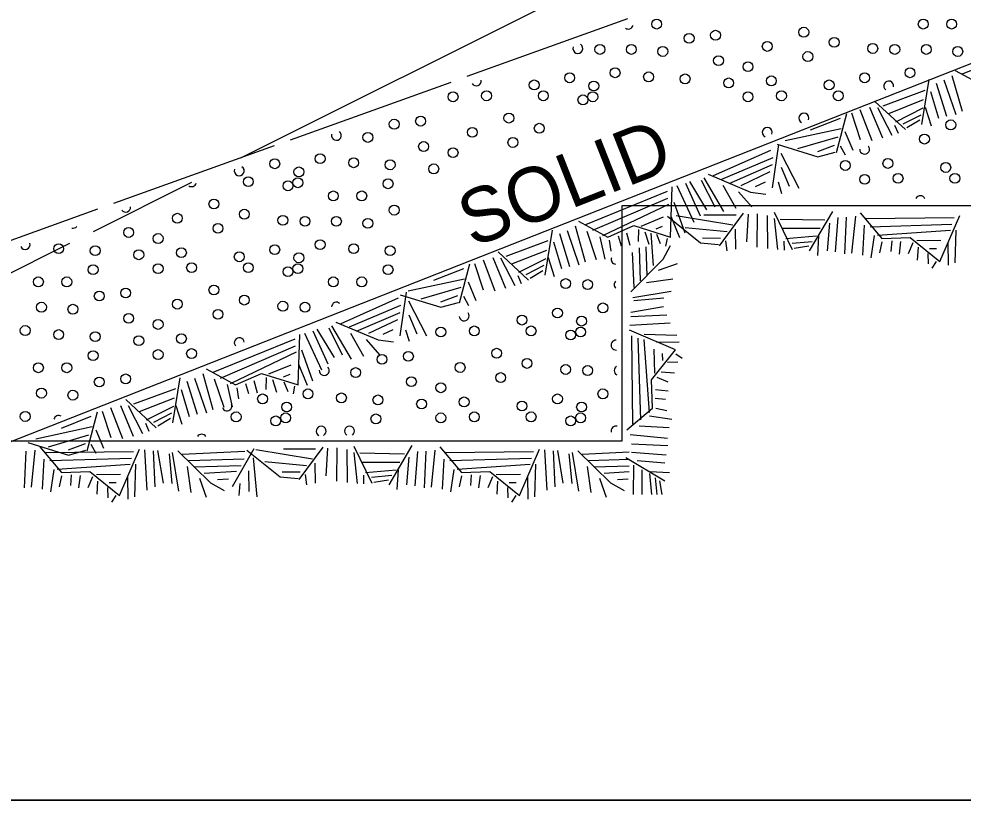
# Model space of a CAD drawing. Extents: x 1007 to 1035.5, y 1000.5 to 1021.5.
# Drawn here: x 1015.575 to 1019.033, y 1000.5 to 1003.361 of the extents above; entities that cross this region are included whole.
import ezdxf

# ---------------------------------------------------------------- set-up
doc = ezdxf.new("R2010")
doc.units = 0
for name, color, linetype in [('Level 1', 7, 'Continuous'), ('Level 10', 7, 'Continuous'), ('Level 11', 7, 'Continuous')]:
    doc.layers.add(name, color=color, linetype=linetype)

msp = doc.modelspace()

# ---------------------------------------------------------------- linework, layer by layer
at = {"layer": 'Level 1'}
for p, q in [((1016.3883, 1002.8528), (1028.0346, 1008.6768)), ((1014.7103, 1001.4849), (1022.4896, 1004.5465)), ((1015.8485, 1002.5828), (1016.2085, 1002.7628)), ((1020.834, 1002.6762), (1017.7831, 1002.6762)), ((1017.7831, 1002.6762), (1017.7831, 1001.8145)), ((1015.4556, 1002.3863), (1015.7619, 1002.5395)), ((1017.7831, 1001.8145), (1013.4546, 1001.8145))]:
    msp.add_line(p, q, dxfattribs=at)
for points in [[(1017.8033, 1003.3612), (1017.2151, 1003.1498)], [(1019.0038, 1003.172), (1019.1121, 1003.1133), (1019.2073, 1003.1551), (1019.3411, 1003.1131), (1019.3471, 1003.2971)], [(1019.0306, 1003.1596), (1019.33, 1003.2813)], [(1018.9076, 1003.1387), (1018.8807, 1002.9741)], [(1018.9621, 1003.1377), (1019.0057, 1003.011)], [(1018.9918, 1003.1542), (1019.029, 1003.0227)], [(1017.1563, 1003.1287), (1016.568, 1002.9173)], [(1018.7397, 1003.0432), (1018.893, 1003.1003)], [(1018.9341, 1003.126), (1018.9713, 1003.0051)], [(1018.7601, 1003.0152), (1018.8878, 1003.0658)], [(1018.9126, 1003.0954), (1018.942, 1002.9976)], [(1018.6547, 1003.0297), (1018.6978, 1002.9159)], [(1018.6902, 1003.0379), (1018.7368, 1002.9256)], [(1018.7097, 1003.0588), (1018.8212, 1002.9559)], [(1018.7188, 1003.0368), (1018.7714, 1002.9353)], [(1018.7857, 1002.9847), (1018.8859, 1003.0349)], [(1018.893, 1003.0379), (1018.9152, 1002.9689)], [(1018.4742, 1002.9549), (1018.5838, 1002.9981)], [(1018.6056, 1003.0135), (1018.5673, 1002.8706)], [(1018.6236, 1003.0168), (1018.655, 1002.9198)], [(1018.8128, 1002.9764), (1018.8786, 1003.0102)], [(1018.3807, 1002.9158), (1018.5865, 1002.9603)], [(1018.7819, 1002.9724), (1018.7943, 1002.9428)], [(1018.827, 1002.9629), (1018.8737, 1002.991)], [(1018.4275, 1002.8866), (1018.5751, 1002.9298)], [(1018.6, 1002.9488), (1018.6282, 1002.8806)], [(1016.5093, 1002.8963), (1015.921, 1002.6849)], [(1018.3563, 1002.9008), (1018.3333, 1002.742)], [(1018.3515, 1002.9019), (1018.5004, 1002.8558)], [(1018.5007, 1002.8754), (1018.5622, 1002.8987)], [(1018.5826, 1002.8963), (1018.601, 1002.8628)], [(1018.1183, 1002.787), (1018.3282, 1002.8803)], [(1018.3649, 1002.8697), (1018.4308, 1002.7417)], [(1018.5004, 1002.8558), (1018.5642, 1002.8735)], [(1018.1496, 1002.7741), (1018.3369, 1002.854)], [(1018.1753, 1002.7588), (1018.3349, 1002.8273)], [(1018.0992, 1002.7921), (1018.2537, 1002.7266), (1018.3103, 1002.7197)], [(1018.2196, 1002.7513), (1018.326, 1002.8018)], [(1018.3667, 1002.8187), (1018.3958, 1002.7484)], [(1018.0155, 1002.7596), (1018.0696, 1002.6393)], [(1018.0302, 1002.7656), (1018.0926, 1002.6618)], [(1018.0733, 1002.7707), (1018.1228, 1002.6724)], [(1018.0829, 1002.7787), (1018.1557, 1002.6556)], [(1018.1524, 1002.7516), (1018.2002, 1002.6674)], [(1018.2729, 1002.7475), (1018.3093, 1002.7644)], [(1018.3548, 1002.7639), (1018.3674, 1002.722)], [(1017.6238, 1002.6209), (1017.7321, 1002.5623), (1017.8273, 1002.604), (1017.9611, 1002.562), (1017.9671, 1002.746)], [(1017.6506, 1002.6085), (1017.95, 1002.7303)], [(1017.9845, 1002.7509), (1018.0466, 1002.6168)], [(1018.2098, 1002.7278), (1018.2587, 1002.6723)], [(1017.6767, 1002.5869), (1017.9518, 1002.7051)], [(1017.7129, 1002.5673), (1017.9546, 1002.6826)], [(1017.9731, 1002.6903), (1018.0134, 1002.5772)], [(1015.8623, 1002.6638), (1015.274, 1002.4524)], [(1018.2271, 1002.6496), (1018.139, 1002.5306)], [(1018.3405, 1002.6536), (1018.4065, 1002.517)], [(1018.5539, 1002.6553), (1018.4685, 1002.5121)], [(1018.6556, 1002.6512), (1018.7349, 1002.5568), (1018.8388, 1002.5608), (1018.9479, 1002.4727), (1019.0209, 1002.6417)], [(1017.8538, 1002.6021), (1017.9352, 1002.6358)], [(1017.9498, 1002.6388), (1018.0714, 1002.5414)], [(1017.9621, 1002.6381), (1017.9941, 1002.5608)], [(1017.982, 1002.6412), (1018.1898, 1002.6072)], [(1018.0833, 1002.6433), (1018.2011, 1002.6433)], [(1018.245, 1002.646), (1018.2388, 1002.5443)], [(1018.2787, 1002.6467), (1018.2771, 1002.525)], [(1018.3148, 1002.6413), (1018.3168, 1002.5197)], [(1018.3409, 1002.6298), (1018.3527, 1002.5161)], [(1018.3627, 1002.6281), (1018.5263, 1002.625)], [(1018.5428, 1002.6133), (1018.5343, 1002.5115)], [(1018.5739, 1002.6338), (1018.5643, 1002.5078)], [(1018.6043, 1002.6344), (1018.5984, 1002.5007)], [(1018.6379, 1002.6389), (1018.6243, 1002.5029)], [(1018.676, 1002.6297), (1018.9992, 1002.6333)], [(1017.5276, 1002.5876), (1017.5007, 1002.423)], [(1017.5821, 1002.5866), (1017.6257, 1002.4599)], [(1017.6118, 1002.6031), (1017.649, 1002.4716)], [(1017.6542, 1002.5841), (1017.6888, 1002.4798)], [(1017.844, 1002.5893), (1017.8428, 1002.5453)], [(1017.8671, 1002.5813), (1017.8815, 1002.5356)], [(1017.908, 1002.5918), (1017.9318, 1002.6016)], [(1018.0148, 1002.5968), (1018.168, 1002.5828)], [(1018.1982, 1002.5914), (1018.1993, 1002.5176)], [(1018.3714, 1002.5945), (1018.5088, 1002.5948)], [(1018.6704, 1002.6057), (1018.6643, 1002.4959)], [(1018.6923, 1002.6001), (1018.9916, 1002.6093)], [(1018.7189, 1002.5685), (1018.986, 1002.5873)], [(1019.0061, 1002.5876), (1019.0021, 1002.4676)], [(1017.3597, 1002.4921), (1017.513, 1002.5492)], [(1017.5326, 1002.5443), (1017.562, 1002.4465)], [(1017.5541, 1002.5749), (1017.5913, 1002.454)], [(1017.7019, 1002.5627), (1017.7202, 1002.4817)], [(1017.7367, 1002.5513), (1017.743, 1002.5105)], [(1017.769, 1002.567), (1017.78, 1002.5303)], [(1017.7995, 1002.5773), (1017.8116, 1002.5323)], [(1017.8983, 1002.4584), (1017.8903, 1002.5759)], [(1017.9093, 1002.5729), (1017.9238, 1002.5382)], [(1017.9484, 1002.5568), (1017.9426, 1002.5285)], [(1018.0788, 1002.5595), (1018.1446, 1002.5586)], [(1018.1627, 1002.5489), (1018.1676, 1002.5111)], [(1018.3761, 1002.5468), (1018.3767, 1002.5147)], [(1018.384, 1002.5568), (1018.4957, 1002.5668)], [(1018.4062, 1002.5392), (1018.4798, 1002.5464)], [(1018.5034, 1002.5669), (1018.4988, 1002.4946)], [(1018.7069, 1002.5683), (1018.6943, 1002.4863)], [(1018.7352, 1002.5449), (1018.7261, 1002.5047)], [(1018.771, 1002.5477), (1018.7678, 1002.5096)], [(1018.8031, 1002.5461), (1018.7979, 1002.4999)], [(1018.8628, 1002.5493), (1018.9508, 1002.5508)], [(1017.3801, 1002.4641), (1017.5078, 1002.5147)], [(1017.8163, 1002.3613), (1017.9338, 1002.4811), (1017.961, 1002.5313)], [(1017.8514, 1002.4017), (1017.848, 1002.5232)], [(1017.8752, 1002.42), (1017.872, 1002.5258)], [(1018.0714, 1002.5414), (1018.1373, 1002.5345)], [(1018.4145, 1002.5213), (1018.4682, 1002.5304)], [(1018.8489, 1002.5409), (1018.8317, 1002.5006)], [(1018.8675, 1002.5251), (1018.8641, 1002.4773)], [(1018.9094, 1002.5198), (1018.9351, 1002.5203)], [(1018.9767, 1002.5431), (1018.9781, 1002.4594)], [(1017.2747, 1002.4786), (1017.3178, 1002.3648)], [(1017.3102, 1002.4868), (1017.3568, 1002.3745)], [(1017.3297, 1002.5078), (1017.4412, 1002.4048)], [(1017.3388, 1002.4858), (1017.3914, 1002.3843)], [(1017.4057, 1002.4336), (1017.5059, 1002.4838)], [(1017.513, 1002.4868), (1017.5352, 1002.4178)], [(1017.828, 1002.3773), (1017.8224, 1002.5057)], [(1018.9038, 1002.5018), (1018.9044, 1002.4642)], [(1017.0942, 1002.4038), (1017.2038, 1002.447)], [(1017.2256, 1002.4624), (1017.1873, 1002.3195)], [(1017.2436, 1002.4657), (1017.275, 1002.3688)], [(1017.4328, 1002.4253), (1017.4986, 1002.4591)], [(1017.9166, 1002.4408), (1017.9861, 1002.4658)], [(1018.9342, 1002.4724), (1018.9183, 1002.4483)], [(1017.0007, 1002.3648), (1017.2065, 1002.4093)], [(1017.4019, 1002.4213), (1017.4143, 1002.3918)], [(1017.447, 1002.4118), (1017.4937, 1002.4399)], [(1017.8734, 1002.3961), (1017.9693, 1002.4097)], [(1017.0475, 1002.3355), (1017.1951, 1002.3787)], [(1017.22, 1002.3978), (1017.2482, 1002.3295)], [(1016.7548, 1002.2459), (1016.9646, 1002.3393)], [(1016.9927, 1002.3597), (1016.9698, 1002.2009)], [(1016.9715, 1002.3508), (1017.1204, 1002.3048)], [(1017.1207, 1002.3243), (1017.1822, 1002.3476)], [(1017.2026, 1002.3452), (1017.221, 1002.3118)], [(1017.8228, 1002.3413), (1017.9639, 1002.3638)], [(1017.8267, 1002.3295), (1017.9363, 1002.3395)], [(1016.786, 1002.233), (1016.9733, 1002.3129)], [(1017.0013, 1002.3286), (1017.0673, 1002.2006)], [(1017.1204, 1002.3048), (1017.1842, 1002.3224)], [(1017.8156, 1002.2874), (1017.9351, 1002.3074)], [(1016.8118, 1002.2177), (1016.9713, 1002.2862)], [(1017.0031, 1002.2776), (1017.0322, 1002.2073)], [(1017.8158, 1002.2716), (1017.9476, 1002.2778)], [(1016.7193, 1002.2376), (1016.7921, 1002.1145)], [(1016.7356, 1002.251), (1016.8901, 1002.1855), (1016.9468, 1002.1786)], [(1016.856, 1002.2103), (1016.9624, 1002.2607)], [(1017.8125, 1002.2396), (1017.9601, 1002.2482)], [(1016.2602, 1002.0798), (1016.3685, 1002.0212), (1016.4637, 1002.0629), (1016.5975, 1002.0209), (1016.6035, 1002.2049)], [(1016.6209, 1002.2098), (1016.683, 1002.0757)], [(1016.6519, 1002.2185), (1016.706, 1002.0982)], [(1016.6666, 1002.2245), (1016.729, 1002.1207)], [(1016.7098, 1002.2296), (1016.7593, 1002.1313)], [(1016.7888, 1002.2105), (1016.8366, 1002.1263)], [(1016.9093, 1002.2064), (1016.9457, 1002.2233)], [(1016.9912, 1002.2228), (1017.0038, 1002.1809)], [(1017.8013, 1001.8563), (1017.8955, 1001.9356), (1017.8916, 1002.0394), (1017.9798, 1002.1486), (1017.8108, 1002.2216)], [(1017.8227, 1001.8767), (1017.8191, 1002.1998)], [(1017.8648, 1002.2068), (1017.9848, 1002.2028)], [(1016.287, 1002.0674), (1016.5864, 1002.1892)], [(1016.3131, 1002.0458), (1016.5882, 1002.164)], [(1016.8463, 1002.1868), (1016.8951, 1002.1313)], [(1017.8523, 1001.893), (1017.8432, 1002.1923)], [(1017.8839, 1001.9196), (1017.8652, 1002.1867)], [(1017.9093, 1002.1773), (1017.993, 1002.1788)], [(1016.3493, 1002.0262), (1016.591, 1002.1415)], [(1016.6095, 1002.1492), (1016.6498, 1002.0361)], [(1017.9031, 1002.0634), (1017.9016, 1002.1514)], [(1017.9326, 1002.1101), (1017.9322, 1002.1358)], [(1017.98, 1002.1348), (1018.0041, 1002.119)], [(1016.4903, 1002.061), (1016.5716, 1002.0947)], [(1016.5985, 1002.097), (1016.6305, 1002.0197)], [(1017.9506, 1002.1044), (1017.9882, 1002.1051)], [(1016.2482, 1002.062), (1016.2854, 1001.9305)], [(1016.5444, 1002.0507), (1016.5682, 1002.0605)], [(1017.9273, 1002.0682), (1017.9752, 1002.0648)], [(1016.164, 1002.0465), (1016.1371, 1001.8819)], [(1016.1905, 1002.0338), (1016.2278, 1001.9129)], [(1016.2185, 1002.0455), (1016.2621, 1001.9188)], [(1016.2906, 1002.043), (1016.3252, 1001.9387)], [(1016.4054, 1002.0259), (1016.4164, 1001.9893)], [(1016.4359, 1002.0362), (1016.448, 1001.9913)], [(1016.4804, 1002.0482), (1016.4792, 1002.0043)], [(1016.5035, 1002.0402), (1016.5179, 1001.9945)], [(1016.5458, 1002.0318), (1016.5602, 1001.9971)], [(1017.9114, 1002.0496), (1017.9518, 1002.0323)], [(1015.9961, 1001.951), (1016.1494, 1002.0081)], [(1016.169, 1002.0033), (1016.1984, 1001.9054)], [(1016.3383, 1002.0216), (1016.3566, 1001.9406)], [(1016.3731, 1002.0102), (1016.3794, 1001.9694)], [(1016.5848, 1002.0157), (1016.579, 1001.9874)], [(1017.9063, 1002.0038), (1017.9525, 1001.9986)], [(1015.9661, 1001.9667), (1016.0776, 1001.8638)], [(1016.0165, 1001.923), (1016.1443, 1001.9736)], [(1017.9047, 1001.9717), (1017.9428, 1001.9684)], [(1015.88, 1001.9246), (1015.9114, 1001.8277)], [(1015.9111, 1001.9375), (1015.9542, 1001.8238)], [(1015.9466, 1001.9458), (1015.9932, 1001.8334)], [(1015.9752, 1001.9447), (1016.0278, 1001.8432)], [(1016.0421, 1001.8925), (1016.1423, 1001.9428)], [(1016.1494, 1001.9458), (1016.1716, 1001.8768)], [(1017.9074, 1001.9358), (1017.9477, 1001.9268)], [(1015.7306, 1001.8628), (1015.8402, 1001.9059)], [(1015.862, 1001.9213), (1015.8237, 1001.7784)], [(1016.0692, 1001.8843), (1016.135, 1001.918)], [(1016.0834, 1001.8708), (1016.1301, 1001.8988)], [(1017.8841, 1001.9076), (1017.9662, 1001.895)], [(1015.6371, 1001.8237), (1015.8429, 1001.8682)], [(1015.8564, 1001.8567), (1015.8846, 1001.7884)], [(1016.0383, 1001.8803), (1016.0507, 1001.8507)], [(1017.8467, 1001.8711), (1017.9564, 1001.865)], [(1015.6839, 1001.7944), (1015.8315, 1001.8376)], [(1017.8135, 1001.8386), (1017.9495, 1001.825)], [(1015.6079, 1001.8098), (1015.7568, 1001.7637)], [(1015.6516, 1001.7943), (1015.7309, 1001.7), (1015.8348, 1001.704), (1015.9439, 1001.6158), (1016.0169, 1001.7848)], [(1015.7571, 1001.7833), (1015.8186, 1001.8065)], [(1015.839, 1001.8041), (1015.8574, 1001.7707)], [(1016.4357, 1001.7862), (1016.3562, 1001.6469)], [(1016.4426, 1001.7843), (1016.6504, 1001.7503)], [(1016.5438, 1001.7864), (1016.6617, 1001.7864)], [(1016.6877, 1001.7928), (1016.5996, 1001.6738)], [(1016.7056, 1001.7892), (1016.6993, 1001.6875)], [(1016.7393, 1001.7898), (1016.7377, 1001.6682)], [(1016.7753, 1001.7845), (1016.7774, 1001.6628)], [(1016.8011, 1001.7968), (1016.8671, 1001.6602)], [(1017.0145, 1001.7985), (1016.9291, 1001.6553)], [(1017.1162, 1001.7943), (1017.1955, 1001.7), (1017.2993, 1001.704), (1017.4085, 1001.6158), (1017.4815, 1001.7848)], [(1017.8179, 1001.8049), (1017.9518, 1001.7991)], [(1015.6003, 1001.7776), (1015.5944, 1001.6438)], [(1015.6339, 1001.7821), (1015.6203, 1001.6461)], [(1015.6664, 1001.7488), (1015.6603, 1001.6391)], [(1015.672, 1001.7728), (1015.9952, 1001.7764)], [(1015.6883, 1001.7433), (1015.9876, 1001.7524)], [(1015.7568, 1001.7637), (1015.8206, 1001.7813)], [(1016.0349, 1001.783), (1016.0435, 1001.6355)], [(1016.0669, 1001.7798), (1016.0731, 1001.6479)], [(1016.0828, 1001.78), (1016.1028, 1001.6604)], [(1016.1248, 1001.7688), (1016.1348, 1001.6593)], [(1016.1367, 1001.7728), (1016.1592, 1001.6316)], [(1016.1567, 1001.7793), (1016.2764, 1001.6618), (1016.3266, 1001.6345)], [(1016.1727, 1001.7675), (1016.4021, 1001.7775)], [(1016.197, 1001.7441), (1016.4005, 1001.7498)], [(1016.4103, 1001.782), (1016.532, 1001.6846)], [(1016.4323, 1001.7541), (1016.4468, 1001.6108)], [(1016.8015, 1001.7729), (1016.8133, 1001.6593)], [(1016.8233, 1001.7713), (1016.9868, 1001.7682)], [(1017.0033, 1001.7565), (1016.9948, 1001.6547)], [(1017.0345, 1001.777), (1017.0248, 1001.6509)], [(1017.0648, 1001.7776), (1017.059, 1001.6438)], [(1017.0985, 1001.7821), (1017.0849, 1001.6461)], [(1017.131, 1001.7488), (1017.1249, 1001.6391)], [(1017.1366, 1001.7728), (1017.4598, 1001.7764)], [(1017.1529, 1001.7433), (1017.4522, 1001.7524)], [(1017.4995, 1001.783), (1017.5081, 1001.6355)], [(1017.5315, 1001.7798), (1017.5377, 1001.6479)], [(1017.5473, 1001.78), (1017.5673, 1001.6604)], [(1017.5894, 1001.7688), (1017.5994, 1001.6593)], [(1017.6013, 1001.7728), (1017.6238, 1001.6316)], [(1017.6213, 1001.7793), (1017.741, 1001.6618), (1017.7912, 1001.6345)], [(1017.6373, 1001.7675), (1017.8093, 1001.775)], [(1017.797, 1001.7546), (1017.9403, 1001.6692)], [(1017.8186, 1001.7746), (1017.9447, 1001.7649)], [(1015.7149, 1001.7117), (1015.982, 1001.7304)], [(1016.0021, 1001.7308), (1015.9981, 1001.6108)], [(1016.1914, 1001.7221), (1016.205, 1001.6263)], [(1016.2153, 1001.7204), (1016.3889, 1001.7256)], [(1016.4754, 1001.7399), (1016.6286, 1001.726)], [(1016.6588, 1001.7346), (1016.6599, 1001.6608)], [(1016.832, 1001.7377), (1016.9694, 1001.7379)], [(1017.1795, 1001.7117), (1017.4466, 1001.7304)], [(1017.4667, 1001.7308), (1017.4627, 1001.6108)], [(1017.656, 1001.7221), (1017.6696, 1001.6263)], [(1017.6616, 1001.7441), (1017.8093, 1001.7482)], [(1017.6799, 1001.7204), (1017.8093, 1001.7243)], [(1017.8254, 1001.6193), (1017.8274, 1001.7269)], [(1017.8391, 1001.7434), (1017.9409, 1001.7349)], [(1015.7029, 1001.7114), (1015.6903, 1001.6294)], [(1015.7312, 1001.6881), (1015.7221, 1001.6478)], [(1015.767, 1001.6908), (1015.7638, 1001.6528)], [(1015.7991, 1001.6893), (1015.7939, 1001.6431)], [(1015.8449, 1001.6841), (1015.8277, 1001.6438)], [(1015.8588, 1001.6925), (1015.9468, 1001.694)], [(1015.9727, 1001.6863), (1015.9741, 1001.6026)], [(1016.2538, 1001.6973), (1016.3713, 1001.7052)], [(1016.4153, 1001.706), (1016.4167, 1001.63)], [(1016.532, 1001.6846), (1016.5978, 1001.6777)], [(1016.5394, 1001.7027), (1016.6052, 1001.7018)], [(1016.6233, 1001.6921), (1016.6282, 1001.6543)], [(1016.8367, 1001.6899), (1016.8373, 1001.6578)], [(1016.8446, 1001.6999), (1016.9563, 1001.7099)], [(1016.8668, 1001.6823), (1016.9404, 1001.6896)], [(1016.964, 1001.7101), (1016.9593, 1001.6378)], [(1017.1675, 1001.7114), (1017.1549, 1001.6294)], [(1017.1958, 1001.6881), (1017.1867, 1001.6478)], [(1017.2316, 1001.6908), (1017.2283, 1001.6528)], [(1017.2637, 1001.6893), (1017.2585, 1001.6431)], [(1017.3095, 1001.6841), (1017.2923, 1001.6438)], [(1017.3233, 1001.6925), (1017.4113, 1001.694)], [(1017.4373, 1001.6863), (1017.4387, 1001.6026)], [(1017.7183, 1001.6973), (1017.8093, 1001.7034)], [(1017.8578, 1001.6193), (1017.8577, 1001.7095)], [(1017.8854, 1001.7041), (1017.9578, 1001.6994)], [(1017.8925, 1001.6193), (1017.8856, 1001.6963)], [(1017.912, 1001.6193), (1017.906, 1001.6805)], [(1015.8635, 1001.6683), (1015.8601, 1001.6204)], [(1015.8998, 1001.6449), (1015.9004, 1001.6073)], [(1015.9054, 1001.663), (1015.9311, 1001.6634)], [(1016.2361, 1001.6789), (1016.2612, 1001.6094)], [(1016.302, 1001.6741), (1016.342, 1001.6766)], [(1016.3841, 1001.6594), (1016.3806, 1001.6158)], [(1016.8751, 1001.6645), (1016.9288, 1001.6736)], [(1017.3281, 1001.6683), (1017.3247, 1001.6204)], [(1017.3643, 1001.6449), (1017.365, 1001.6073)], [(1017.37, 1001.663), (1017.3957, 1001.6634)], [(1017.7007, 1001.6789), (1017.7258, 1001.6094)], [(1017.7666, 1001.6741), (1017.8066, 1001.6766)], [(1017.9303, 1001.6193), (1017.922, 1001.6688)], [(1015.9302, 1001.6156), (1015.9143, 1001.5914)], [(1017.3948, 1001.6156), (1017.3789, 1001.5914)]]:
    msp.add_lwpolyline(points, dxfattribs=at)
for centre in [(1017.9105, 1003.3421), (1018.8865, 1003.3421), (1018.9905, 1003.3421), (1018.0294, 1003.2901), (1018.126, 1003.3013), (1018.4492, 1003.3124), (1018.3154, 1003.2604), (1018.5605, 1003.2753), (1018.7017, 1003.2529), (1017.7025, 1003.2493), (1017.8177, 1003.2493), (1017.9329, 1003.2418), (1018.464, 1003.2233), (1018.7825, 1003.2493), (1018.8977, 1003.2493), (1019.0129, 1003.2418), (1018.137, 1003.2083), (1018.2449, 1003.1861), (1017.7582, 1003.1638), (1017.8809, 1003.1489), (1018.8382, 1003.1638), (1017.462, 1003.1193), (1017.592, 1003.1453), (1017.6802, 1003.1154), (1018.0145, 1003.1414), (1018.1742, 1003.1266), (1018.3302, 1003.1341), (1018.542, 1003.1193), (1018.672, 1003.1453), (1017.2874, 1003.0794), (1017.4954, 1003.0794), (1018.3674, 1003.0794), (1018.5754, 1003.0794), (1017.1649, 1003.0758), (1017.6404, 1003.0646), (1017.6765, 1003.0758), (1018.2449, 1003.0758), (1016.9494, 1002.9754), (1017.046, 1002.9866), (1017.3692, 1002.9978), (1017.2354, 1002.9458), (1017.4805, 1002.9606), (1018.9875, 1002.973), (1016.8529, 1002.9271), (1017.384, 1002.9086), (1018.891, 1002.921), (1017.057, 1002.8936), (1017.1649, 1002.8714), (1016.6782, 1002.8491), (1016.512, 1002.8306), (1016.8009, 1002.8343), (1016.9345, 1002.8268), (1017.0942, 1002.8119), (1018.6012, 1002.8243), (1018.7572, 1002.8318), (1018.969, 1002.817), (1016.6002, 1002.8008), (1018.6719, 1002.7735), (1018.7944, 1002.7772), (1019.0024, 1002.7772), (1016.4154, 1002.7648), (1016.5604, 1002.7499), (1016.5965, 1002.7611), (1016.927, 1002.7573), (1016.7265, 1002.7128), (1016.8305, 1002.7128), (1016.2892, 1002.6831), (1016.1554, 1002.6311), (1016.4005, 1002.6459), (1016.9494, 1002.6608), (1016.5417, 1002.6236), (1016.6225, 1002.6199), (1016.7377, 1002.6199), (1016.8529, 1002.6124), (1015.977, 1002.5789), (1016.304, 1002.5939), (1016.0849, 1002.5568), (1016.6782, 1002.5344), (1015.7209, 1002.5196), (1015.8545, 1002.5121), (1016.0142, 1002.4973), (1016.1702, 1002.5048), (1016.512, 1002.5159), (1016.8009, 1002.5196), (1016.9345, 1002.5121), (1016.382, 1002.4899), (1016.6002, 1002.4861), (1015.847, 1002.4426), (1016.0849, 1002.4464), (1016.2074, 1002.4501), (1016.4154, 1002.4501), (1016.5604, 1002.4353), (1016.5965, 1002.4464), (1016.927, 1002.4426), (1015.6465, 1002.3981), (1015.7505, 1002.3981), (1016.7265, 1002.3981), (1016.8305, 1002.3981), (1017.577, 1002.3918), (1017.6578, 1002.3881), (1015.966, 1002.3573), (1016.2892, 1002.3684), (1015.8694, 1002.3461), (1016.4005, 1002.3313), (1015.6577, 1002.3053), (1015.7729, 1002.2978), (1016.1554, 1002.3164), (1016.5417, 1002.3089), (1016.6225, 1002.3053), (1017.5473, 1002.2841), (1017.7135, 1002.3026), (1015.977, 1002.2643), (1016.304, 1002.2793), (1017.4173, 1002.2581), (1017.6355, 1002.2543), (1015.5982, 1002.2198), (1016.0849, 1002.2421), (1017.1201, 1002.2146), (1017.2426, 1002.2183), (1017.4506, 1002.2183), (1017.6318, 1002.2146), (1015.7209, 1002.2049), (1015.8545, 1002.1974), (1016.0142, 1002.1826), (1016.1702, 1002.1901), (1017.5956, 1002.2034), (1015.847, 1002.1279), (1016.0849, 1002.1318), (1016.2074, 1002.1354), (1016.9046, 1002.1143), (1017.0013, 1002.1254), (1017.3245, 1002.1366), (1015.6465, 1002.0834), (1015.7505, 1002.0834), (1017.1906, 1002.0846), (1017.4358, 1002.0994), (1017.577, 1002.0771), (1015.966, 1002.0426), (1016.8081, 1002.0659), (1017.3393, 1002.0474), (1017.6578, 1002.0734), (1015.8694, 1002.0314), (1017.0123, 1002.0324), (1017.1201, 1002.0103), (1015.6577, 1001.9906), (1015.7729, 1001.9831), (1016.6335, 1001.9879), (1016.7561, 1001.9731), (1017.7135, 1001.9879), (1016.4673, 1001.9694), (1016.5555, 1001.9396), (1016.8898, 1001.9656), (1017.0495, 1001.9508), (1017.2055, 1001.9583), (1017.4173, 1001.9434), (1017.5473, 1001.9694), (1017.6355, 1001.9396), (1015.5982, 1001.9051), (1016.3706, 1001.9036), (1017.2426, 1001.9036), (1017.4506, 1001.9036), (1016.5156, 1001.8888), (1016.5518, 1001.8999), (1016.8823, 1001.8961), (1017.1201, 1001.8999), (1017.5956, 1001.8888), (1017.6318, 1001.8999)]:
    msp.add_circle(centre, 0.0181, dxfattribs=at)
for centre, start, end in [((1017.8065, 1003.3421), 233.9519, 345.7951), ((1017.6217, 1003.2529), 162.7622, 56.9848), ((1017.2502, 1003.1341), 211.475, 8.2721), ((1018.7602, 1003.1154), 350.3985, 232.1078), ((1018.4492, 1002.9978), 338.189, 244.3174), ((1018.3154, 1002.9458), 337.9722, 244.5341), ((1016.7377, 1002.9346), 167.1591, 52.588), ((1018.6719, 1002.8838), 179.1139, 40.2239), ((1016.382, 1002.8046), 161.9059, 57.8412), ((1016.2074, 1002.7648), 236.5931, 343.1539), ((1018.8762, 1002.6955), 23.4642, 156.1849), ((1015.966, 1002.6719), 217.7215, 2.0256), ((1015.7729, 1002.6124), 257.4328, 322.3143), ((1015.5982, 1002.5344), 203.9016, 15.8455), ((1017.7618, 1002.4809), 161.7078, 262.4363), ((1017.773, 1002.3881), 135.3178, 225.9703), ((1016.7377, 1002.3053), 46.2265, 177.8325), ((1017.2055, 1002.2729), 183.766, 38.4069), ((1016.382, 1002.1753), 4.3334, 219.7256), ((1017.7618, 1002.1663), 87.6043, 273.6839), ((1016.693, 1002.0734), 177.8255, 44.3474), ((1017.773, 1002.0734), 121.1266, 240.1616), ((1016.3373, 1001.9434), 199.5978, 22.575), ((1015.7209, 1001.8903), 58.3781, 165.681), ((1016.6818, 1001.8516), 300.2538, 240.9463), ((1016.7858, 1001.8516), 306.6266, 234.5735), ((1017.7618, 1001.8516), 76.2362, 194.6625), ((1016.2445, 1001.8219), 31.8989, 149.3012)]:
    msp.add_arc(centre, 0.0181, start, end, dxfattribs=at)
at = {"layer": 'Level 10'}
msp.add_line((1035.5, 1000.5), (1007, 1000.5), dxfattribs=at)
at = {"layer": 'Level 11'}
msp.add_lwpolyline([(1007, 1000.5), (1035.5, 1000.5), (1035.5, 1021.5), (1007, 1021.5)], close=True, dxfattribs=at)

# ---------------------------------------------------------------- texts
at = {"layer": 'Level 1'}
msp.add_text('SOLID', height=0.2, rotation=21.4825, dxfattribs=at).set_placement((1017.2351, 1002.5223))

doc.saveas('drawing.dxf')
